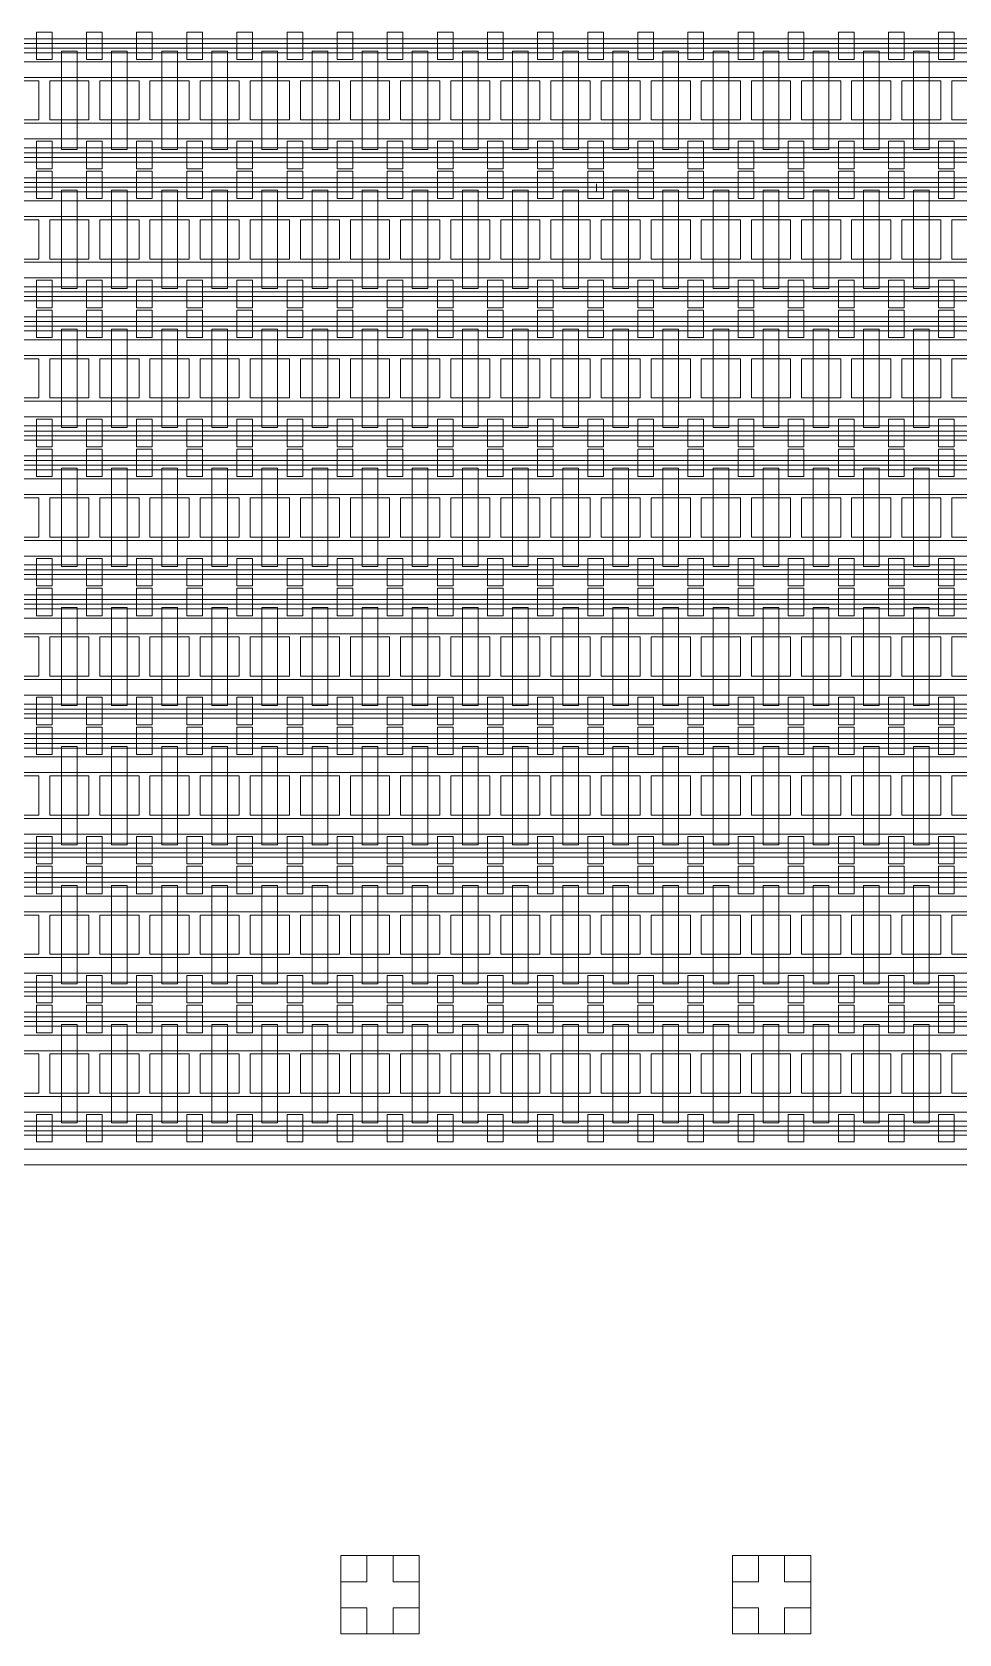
# Model space of a CAD drawing. Header units: millimetres. Extents: x 162451 to 197951, y 56048 to 71985.
# Drawn here: x 180479 to 186397, y 56053 to 66279 of the extents above; entities that cross this region are included whole.
import ezdxf

# ---------------------------------------------------------------- set-up
doc = ezdxf.new("R2010")
doc.units = ezdxf.units.MM
doc.layers.add('CONTROL', color=5, linetype='Continuous', lineweight=5)
doc.layers.add('FLOW', color=6, linetype='Continuous', lineweight=5)

msp = doc.modelspace()

# ---------------------------------------------------------------- linework, layer by layer
at = {"layer": 'CONTROL', "linetype": 'Continuous'}
for points in [[(180507, 66279), (180607, 66279), (180607, 66103), (180507, 66103), (180507, 66279)], [(180827, 66279), (180927, 66279), (180927, 66103), (180827, 66103), (180827, 66279)], [(181147, 66279), (181247, 66279), (181247, 66103), (181147, 66103), (181147, 66279)], [(181467, 66279), (181567, 66279), (181567, 66103), (181467, 66103), (181467, 66279)], [(181787, 66279), (181887, 66279), (181887, 66103), (181787, 66103), (181787, 66279)], [(182107, 66279), (182207, 66279), (182207, 66103), (182107, 66103), (182107, 66279)], [(182427, 66279), (182527, 66279), (182527, 66103), (182427, 66103), (182427, 66279)], [(182747, 66279), (182847, 66279), (182847, 66103), (182747, 66103), (182747, 66279)], [(183067, 66279), (183167, 66279), (183167, 66103), (183067, 66103), (183067, 66279)], [(183387, 66279), (183487, 66279), (183487, 66103), (183387, 66103), (183387, 66279)], [(183707, 66279), (183807, 66279), (183807, 66103), (183707, 66103), (183707, 66279)], [(184027, 66279), (184127, 66279), (184127, 66103), (184027, 66103), (184027, 66279)], [(184347, 66279), (184447, 66279), (184447, 66103), (184347, 66103), (184347, 66279)], [(184667, 66279), (184767, 66279), (184767, 66103), (184667, 66103), (184667, 66279)], [(184987, 66279), (185087, 66279), (185087, 66103), (184987, 66103), (184987, 66279)], [(185307, 66279), (185407, 66279), (185407, 66103), (185307, 66103), (185307, 66279)], [(185627, 66279), (185727, 66279), (185727, 66103), (185627, 66103), (185627, 66279)], [(185947, 66279), (186047, 66279), (186047, 66103), (185947, 66103), (185947, 66279)], [(186267, 66279), (186367, 66279), (186367, 66103), (186267, 66103), (186267, 66279)], [(176284, 66206), (191807, 66206), (191807, 66176), (176284, 66176), (176284, 66206)], [(191870, 65989), (176447, 65989), (176447, 66089), (191870, 66089), (191870, 65989)], [(191870, 65597), (176447, 65597), (176447, 65697), (191870, 65697), (191870, 65597)], [(180507, 65582), (180607, 65582), (180607, 65406), (180507, 65406), (180507, 65582)], [(180827, 65582), (180927, 65582), (180927, 65406), (180827, 65406), (180827, 65582)], [(181147, 65582), (181247, 65582), (181247, 65406), (181147, 65406), (181147, 65582)], [(181467, 65582), (181567, 65582), (181567, 65406), (181467, 65406), (181467, 65582)], [(181787, 65582), (181887, 65582), (181887, 65406), (181787, 65406), (181787, 65582)], [(182107, 65582), (182207, 65582), (182207, 65406), (182107, 65406), (182107, 65582)], [(182427, 65582), (182527, 65582), (182527, 65406), (182427, 65406), (182427, 65582)], [(182747, 65582), (182847, 65582), (182847, 65406), (182747, 65406), (182747, 65582)], [(182747, 65582), (182847, 65582), (182847, 65406), (182747, 65406), (182747, 65582)], [(183067, 65582), (183167, 65582), (183167, 65406), (183067, 65406), (183067, 65582)], [(183387, 65582), (183487, 65582), (183487, 65406), (183387, 65406), (183387, 65582)], [(183707, 65582), (183807, 65582), (183807, 65406), (183707, 65406), (183707, 65582)], [(184027, 65582), (184127, 65582), (184127, 65406), (184027, 65406), (184027, 65582)], [(184347, 65582), (184447, 65582), (184447, 65406), (184347, 65406), (184347, 65582)], [(184667, 65582), (184767, 65582), (184767, 65406), (184667, 65406), (184667, 65582)], [(184987, 65582), (185087, 65582), (185087, 65406), (184987, 65406), (184987, 65582)], [(185307, 65582), (185407, 65582), (185407, 65406), (185307, 65406), (185307, 65582)], [(185627, 65582), (185727, 65582), (185727, 65406), (185627, 65406), (185627, 65582)], [(185947, 65582), (186047, 65582), (186047, 65406), (185947, 65406), (185947, 65582)], [(186267, 65582), (186367, 65582), (186367, 65406), (186267, 65406), (186267, 65582)], [(176284, 65508), (191807, 65508), (191807, 65478), (176284, 65478), (176284, 65508)], [(180507, 65391), (180607, 65391), (180607, 65216), (180507, 65216), (180507, 65391)], [(180827, 65391), (180927, 65391), (180927, 65216), (180827, 65216), (180827, 65391)], [(181147, 65391), (181247, 65391), (181247, 65216), (181147, 65216), (181147, 65391)], [(181467, 65391), (181567, 65391), (181567, 65216), (181467, 65216), (181467, 65391)], [(181787, 65391), (181887, 65391), (181887, 65216), (181787, 65216), (181787, 65391)], [(182107, 65391), (182207, 65391), (182207, 65216), (182107, 65216), (182107, 65391)], [(182427, 65391), (182527, 65391), (182527, 65216), (182427, 65216), (182427, 65391)], [(182747, 65391), (182847, 65391), (182847, 65216), (182747, 65216), (182747, 65391)], [(183067, 65391), (183167, 65391), (183167, 65216), (183067, 65216), (183067, 65391)], [(183387, 65391), (183487, 65391), (183487, 65216), (183387, 65216), (183387, 65391)], [(183707, 65391), (183807, 65391), (183807, 65216), (183707, 65216), (183707, 65391)], [(184027, 65391), (184127, 65391), (184127, 65216), (184027, 65216), (184027, 65391)], [(184347, 65391), (184447, 65391), (184447, 65216), (184347, 65216), (184347, 65391)], [(184667, 65391), (184767, 65391), (184767, 65216), (184667, 65216), (184667, 65391)], [(184987, 65391), (185087, 65391), (185087, 65216), (184987, 65216), (184987, 65391)], [(185307, 65391), (185407, 65391), (185407, 65216), (185307, 65216), (185307, 65391)], [(185627, 65391), (185727, 65391), (185727, 65216), (185627, 65216), (185627, 65391)], [(185947, 65391), (186047, 65391), (186047, 65216), (185947, 65216), (185947, 65391)], [(186267, 65391), (186367, 65391), (186367, 65216), (186267, 65216), (186267, 65391)], [(176284, 65319), (191807, 65319), (191807, 65289), (176284, 65289), (176284, 65319)], [(191870, 65101), (176447, 65101), (176447, 65201), (191870, 65201), (191870, 65101)], [(191870, 64709), (176447, 64709), (176447, 64809), (191870, 64809), (191870, 64709)], [(180507, 64694), (180607, 64694), (180607, 64519), (180507, 64519), (180507, 64694)], [(180827, 64694), (180927, 64694), (180927, 64519), (180827, 64519), (180827, 64694)], [(181147, 64694), (181247, 64694), (181247, 64519), (181147, 64519), (181147, 64694)], [(181467, 64694), (181567, 64694), (181567, 64519), (181467, 64519), (181467, 64694)], [(181787, 64694), (181887, 64694), (181887, 64519), (181787, 64519), (181787, 64694)], [(182107, 64694), (182207, 64694), (182207, 64519), (182107, 64519), (182107, 64694)], [(182427, 64694), (182527, 64694), (182527, 64519), (182427, 64519), (182427, 64694)], [(182747, 64694), (182847, 64694), (182847, 64519), (182747, 64519), (182747, 64694)], [(182747, 64694), (182847, 64694), (182847, 64519), (182747, 64519), (182747, 64694)], [(183067, 64694), (183167, 64694), (183167, 64519), (183067, 64519), (183067, 64694)], [(183387, 64694), (183487, 64694), (183487, 64519), (183387, 64519), (183387, 64694)], [(183707, 64694), (183807, 64694), (183807, 64519), (183707, 64519), (183707, 64694)], [(184027, 64694), (184127, 64694), (184127, 64519), (184027, 64519), (184027, 64694)], [(184347, 64694), (184447, 64694), (184447, 64519), (184347, 64519), (184347, 64694)], [(184667, 64694), (184767, 64694), (184767, 64519), (184667, 64519), (184667, 64694)], [(184987, 64694), (185087, 64694), (185087, 64519), (184987, 64519), (184987, 64694)], [(185307, 64694), (185407, 64694), (185407, 64519), (185307, 64519), (185307, 64694)], [(185627, 64694), (185727, 64694), (185727, 64519), (185627, 64519), (185627, 64694)], [(185947, 64694), (186047, 64694), (186047, 64519), (185947, 64519), (185947, 64694)], [(186267, 64694), (186367, 64694), (186367, 64519), (186267, 64519), (186267, 64694)], [(176284, 64620), (191807, 64620), (191807, 64590), (176284, 64590), (176284, 64620)], [(176284, 64431), (191807, 64431), (191807, 64401), (176284, 64401), (176284, 64431)], [(180507, 64504), (180607, 64504), (180607, 64328), (180507, 64328), (180507, 64504)], [(180827, 64504), (180927, 64504), (180927, 64328), (180827, 64328), (180827, 64504)], [(181147, 64504), (181247, 64504), (181247, 64328), (181147, 64328), (181147, 64504)], [(181467, 64504), (181567, 64504), (181567, 64328), (181467, 64328), (181467, 64504)], [(181787, 64504), (181887, 64504), (181887, 64328), (181787, 64328), (181787, 64504)], [(182107, 64504), (182207, 64504), (182207, 64328), (182107, 64328), (182107, 64504)], [(182427, 64504), (182527, 64504), (182527, 64328), (182427, 64328), (182427, 64504)], [(182747, 64504), (182847, 64504), (182847, 64328), (182747, 64328), (182747, 64504)], [(183067, 64504), (183167, 64504), (183167, 64328), (183067, 64328), (183067, 64504)], [(183387, 64504), (183487, 64504), (183487, 64328), (183387, 64328), (183387, 64504)], [(183707, 64504), (183807, 64504), (183807, 64328), (183707, 64328), (183707, 64504)], [(184027, 64504), (184127, 64504), (184127, 64328), (184027, 64328), (184027, 64504)], [(184347, 64504), (184447, 64504), (184447, 64328), (184347, 64328), (184347, 64504)], [(184667, 64504), (184767, 64504), (184767, 64328), (184667, 64328), (184667, 64504)], [(184987, 64504), (185087, 64504), (185087, 64328), (184987, 64328), (184987, 64504)], [(185307, 64504), (185407, 64504), (185407, 64328), (185307, 64328), (185307, 64504)], [(185627, 64504), (185727, 64504), (185727, 64328), (185627, 64328), (185627, 64504)], [(185947, 64504), (186047, 64504), (186047, 64328), (185947, 64328), (185947, 64504)], [(186267, 64504), (186367, 64504), (186367, 64328), (186267, 64328), (186267, 64504)], [(191870, 64214), (176447, 64214), (176447, 64314), (191870, 64314), (191870, 64214)], [(191870, 63822), (176447, 63822), (176447, 63922), (191870, 63922), (191870, 63822)], [(176284, 63732), (191807, 63732), (191807, 63702), (176284, 63702), (176284, 63732)], [(180507, 63807), (180607, 63807), (180607, 63631), (180507, 63631), (180507, 63807)], [(180827, 63807), (180927, 63807), (180927, 63631), (180827, 63631), (180827, 63807)], [(181147, 63807), (181247, 63807), (181247, 63631), (181147, 63631), (181147, 63807)], [(181467, 63807), (181567, 63807), (181567, 63631), (181467, 63631), (181467, 63807)], [(181787, 63807), (181887, 63807), (181887, 63631), (181787, 63631), (181787, 63807)], [(182107, 63807), (182207, 63807), (182207, 63631), (182107, 63631), (182107, 63807)], [(182427, 63807), (182527, 63807), (182527, 63631), (182427, 63631), (182427, 63807)], [(182747, 63807), (182847, 63807), (182847, 63631), (182747, 63631), (182747, 63807)], [(182747, 63807), (182847, 63807), (182847, 63631), (182747, 63631), (182747, 63807)], [(183067, 63807), (183167, 63807), (183167, 63631), (183067, 63631), (183067, 63807)], [(183387, 63807), (183487, 63807), (183487, 63631), (183387, 63631), (183387, 63807)], [(183707, 63807), (183807, 63807), (183807, 63631), (183707, 63631), (183707, 63807)], [(184027, 63807), (184127, 63807), (184127, 63631), (184027, 63631), (184027, 63807)], [(184347, 63807), (184447, 63807), (184447, 63631), (184347, 63631), (184347, 63807)], [(184667, 63807), (184767, 63807), (184767, 63631), (184667, 63631), (184667, 63807)], [(184987, 63807), (185087, 63807), (185087, 63631), (184987, 63631), (184987, 63807)], [(185307, 63807), (185407, 63807), (185407, 63631), (185307, 63631), (185307, 63807)], [(185627, 63807), (185727, 63807), (185727, 63631), (185627, 63631), (185627, 63807)], [(185947, 63807), (186047, 63807), (186047, 63631), (185947, 63631), (185947, 63807)], [(186267, 63807), (186367, 63807), (186367, 63631), (186267, 63631), (186267, 63807)], [(180507, 63616), (180607, 63616), (180607, 63441), (180507, 63441), (180507, 63616)], [(180827, 63616), (180927, 63616), (180927, 63441), (180827, 63441), (180827, 63616)], [(181147, 63616), (181247, 63616), (181247, 63441), (181147, 63441), (181147, 63616)], [(181467, 63616), (181567, 63616), (181567, 63441), (181467, 63441), (181467, 63616)], [(181787, 63616), (181887, 63616), (181887, 63441), (181787, 63441), (181787, 63616)], [(182107, 63616), (182207, 63616), (182207, 63441), (182107, 63441), (182107, 63616)], [(182427, 63616), (182527, 63616), (182527, 63441), (182427, 63441), (182427, 63616)], [(182747, 63616), (182847, 63616), (182847, 63441), (182747, 63441), (182747, 63616)], [(183067, 63616), (183167, 63616), (183167, 63441), (183067, 63441), (183067, 63616)], [(183387, 63616), (183487, 63616), (183487, 63441), (183387, 63441), (183387, 63616)], [(183707, 63616), (183807, 63616), (183807, 63441), (183707, 63441), (183707, 63616)], [(184027, 63616), (184127, 63616), (184127, 63441), (184027, 63441), (184027, 63616)], [(184347, 63616), (184447, 63616), (184447, 63441), (184347, 63441), (184347, 63616)], [(184667, 63616), (184767, 63616), (184767, 63441), (184667, 63441), (184667, 63616)], [(184987, 63616), (185087, 63616), (185087, 63441), (184987, 63441), (184987, 63616)], [(185307, 63616), (185407, 63616), (185407, 63441), (185307, 63441), (185307, 63616)], [(185627, 63616), (185727, 63616), (185727, 63441), (185627, 63441), (185627, 63616)], [(185947, 63616), (186047, 63616), (186047, 63441), (185947, 63441), (185947, 63616)], [(186267, 63616), (186367, 63616), (186367, 63441), (186267, 63441), (186267, 63616)], [(176284, 63544), (191807, 63544), (191807, 63514), (176284, 63514), (176284, 63544)], [(191870, 63326), (176447, 63326), (176447, 63426), (191870, 63426), (191870, 63326)], [(191870, 62934), (176447, 62934), (176447, 63034), (191870, 63034), (191870, 62934)], [(180507, 62919), (180607, 62919), (180607, 62744), (180507, 62744), (180507, 62919)], [(180827, 62919), (180927, 62919), (180927, 62744), (180827, 62744), (180827, 62919)], [(181147, 62919), (181247, 62919), (181247, 62744), (181147, 62744), (181147, 62919)], [(181467, 62919), (181567, 62919), (181567, 62744), (181467, 62744), (181467, 62919)], [(181787, 62919), (181887, 62919), (181887, 62744), (181787, 62744), (181787, 62919)], [(182107, 62919), (182207, 62919), (182207, 62744), (182107, 62744), (182107, 62919)], [(182427, 62919), (182527, 62919), (182527, 62744), (182427, 62744), (182427, 62919)], [(182747, 62919), (182847, 62919), (182847, 62744), (182747, 62744), (182747, 62919)], [(182747, 62919), (182847, 62919), (182847, 62744), (182747, 62744), (182747, 62919)], [(183067, 62919), (183167, 62919), (183167, 62744), (183067, 62744), (183067, 62919)], [(183387, 62919), (183487, 62919), (183487, 62744), (183387, 62744), (183387, 62919)], [(183707, 62919), (183807, 62919), (183807, 62744), (183707, 62744), (183707, 62919)], [(184027, 62919), (184127, 62919), (184127, 62744), (184027, 62744), (184027, 62919)], [(184347, 62919), (184447, 62919), (184447, 62744), (184347, 62744), (184347, 62919)], [(184667, 62919), (184767, 62919), (184767, 62744), (184667, 62744), (184667, 62919)], [(184987, 62919), (185087, 62919), (185087, 62744), (184987, 62744), (184987, 62919)], [(185307, 62919), (185407, 62919), (185407, 62744), (185307, 62744), (185307, 62919)], [(185627, 62919), (185727, 62919), (185727, 62744), (185627, 62744), (185627, 62919)], [(185947, 62919), (186047, 62919), (186047, 62744), (185947, 62744), (185947, 62919)], [(186267, 62919), (186367, 62919), (186367, 62744), (186267, 62744), (186267, 62919)], [(176284, 62845), (191807, 62845), (191807, 62815), (176284, 62815), (176284, 62845)], [(180507, 62729), (180607, 62729), (180607, 62553), (180507, 62553), (180507, 62729)], [(180827, 62729), (180927, 62729), (180927, 62553), (180827, 62553), (180827, 62729)], [(181147, 62729), (181247, 62729), (181247, 62553), (181147, 62553), (181147, 62729)], [(181467, 62729), (181567, 62729), (181567, 62553), (181467, 62553), (181467, 62729)], [(181787, 62729), (181887, 62729), (181887, 62553), (181787, 62553), (181787, 62729)], [(182107, 62729), (182207, 62729), (182207, 62553), (182107, 62553), (182107, 62729)], [(182427, 62729), (182527, 62729), (182527, 62553), (182427, 62553), (182427, 62729)], [(182747, 62729), (182847, 62729), (182847, 62553), (182747, 62553), (182747, 62729)], [(183067, 62729), (183167, 62729), (183167, 62553), (183067, 62553), (183067, 62729)], [(183387, 62729), (183487, 62729), (183487, 62553), (183387, 62553), (183387, 62729)], [(183707, 62729), (183807, 62729), (183807, 62553), (183707, 62553), (183707, 62729)], [(184027, 62729), (184127, 62729), (184127, 62553), (184027, 62553), (184027, 62729)], [(184347, 62729), (184447, 62729), (184447, 62553), (184347, 62553), (184347, 62729)], [(184667, 62729), (184767, 62729), (184767, 62553), (184667, 62553), (184667, 62729)], [(184987, 62729), (185087, 62729), (185087, 62553), (184987, 62553), (184987, 62729)], [(185307, 62729), (185407, 62729), (185407, 62553), (185307, 62553), (185307, 62729)], [(185627, 62729), (185727, 62729), (185727, 62553), (185627, 62553), (185627, 62729)], [(185947, 62729), (186047, 62729), (186047, 62553), (185947, 62553), (185947, 62729)], [(186267, 62729), (186367, 62729), (186367, 62553), (186267, 62553), (186267, 62729)], [(176284, 62656), (191807, 62656), (191807, 62626), (176284, 62626), (176284, 62656)], [(191870, 62438), (176447, 62438), (176447, 62538), (191870, 62538), (191870, 62438)], [(191870, 62046), (176447, 62046), (176447, 62146), (191870, 62146), (191870, 62046)], [(180507, 62032), (180607, 62032), (180607, 61856), (180507, 61856), (180507, 62032)], [(180827, 62032), (180927, 62032), (180927, 61856), (180827, 61856), (180827, 62032)], [(181147, 62032), (181247, 62032), (181247, 61856), (181147, 61856), (181147, 62032)], [(181467, 62032), (181567, 62032), (181567, 61856), (181467, 61856), (181467, 62032)], [(181787, 62032), (181887, 62032), (181887, 61856), (181787, 61856), (181787, 62032)], [(182107, 62032), (182207, 62032), (182207, 61856), (182107, 61856), (182107, 62032)], [(182427, 62032), (182527, 62032), (182527, 61856), (182427, 61856), (182427, 62032)], [(182747, 62032), (182847, 62032), (182847, 61856), (182747, 61856), (182747, 62032)], [(182747, 62032), (182847, 62032), (182847, 61856), (182747, 61856), (182747, 62032)], [(183067, 62032), (183167, 62032), (183167, 61856), (183067, 61856), (183067, 62032)], [(183387, 62032), (183487, 62032), (183487, 61856), (183387, 61856), (183387, 62032)], [(183707, 62032), (183807, 62032), (183807, 61856), (183707, 61856), (183707, 62032)], [(184027, 62032), (184127, 62032), (184127, 61856), (184027, 61856), (184027, 62032)], [(184347, 62032), (184447, 62032), (184447, 61856), (184347, 61856), (184347, 62032)], [(184667, 62032), (184767, 62032), (184767, 61856), (184667, 61856), (184667, 62032)], [(184987, 62032), (185087, 62032), (185087, 61856), (184987, 61856), (184987, 62032)], [(185307, 62032), (185407, 62032), (185407, 61856), (185307, 61856), (185307, 62032)], [(185627, 62032), (185727, 62032), (185727, 61856), (185627, 61856), (185627, 62032)], [(185947, 62032), (186047, 62032), (186047, 61856), (185947, 61856), (185947, 62032)], [(186267, 62032), (186367, 62032), (186367, 61856), (186267, 61856), (186267, 62032)], [(176284, 61957), (191807, 61957), (191807, 61927), (176284, 61927), (176284, 61957)], [(176284, 61768), (191807, 61768), (191807, 61738), (176284, 61738), (176284, 61768)], [(180507, 61841), (180607, 61841), (180607, 61666), (180507, 61666), (180507, 61841)], [(180827, 61841), (180927, 61841), (180927, 61666), (180827, 61666), (180827, 61841)], [(181147, 61841), (181247, 61841), (181247, 61666), (181147, 61666), (181147, 61841)], [(181467, 61841), (181567, 61841), (181567, 61666), (181467, 61666), (181467, 61841)], [(181787, 61841), (181887, 61841), (181887, 61666), (181787, 61666), (181787, 61841)], [(182107, 61841), (182207, 61841), (182207, 61666), (182107, 61666), (182107, 61841)], [(182427, 61841), (182527, 61841), (182527, 61666), (182427, 61666), (182427, 61841)], [(182747, 61841), (182847, 61841), (182847, 61666), (182747, 61666), (182747, 61841)], [(183067, 61841), (183167, 61841), (183167, 61666), (183067, 61666), (183067, 61841)], [(183387, 61841), (183487, 61841), (183487, 61666), (183387, 61666), (183387, 61841)], [(183707, 61841), (183807, 61841), (183807, 61666), (183707, 61666), (183707, 61841)], [(184027, 61841), (184127, 61841), (184127, 61666), (184027, 61666), (184027, 61841)], [(184347, 61841), (184447, 61841), (184447, 61666), (184347, 61666), (184347, 61841)], [(184667, 61841), (184767, 61841), (184767, 61666), (184667, 61666), (184667, 61841)], [(184987, 61841), (185087, 61841), (185087, 61666), (184987, 61666), (184987, 61841)], [(185307, 61841), (185407, 61841), (185407, 61666), (185307, 61666), (185307, 61841)], [(185627, 61841), (185727, 61841), (185727, 61666), (185627, 61666), (185627, 61841)], [(185947, 61841), (186047, 61841), (186047, 61666), (185947, 61666), (185947, 61841)], [(186267, 61841), (186367, 61841), (186367, 61666), (186267, 61666), (186267, 61841)], [(191870, 61551), (176447, 61551), (176447, 61651), (191870, 61651), (191870, 61551)], [(191870, 61159), (176447, 61159), (176447, 61259), (191870, 61259), (191870, 61159)], [(176284, 61070), (191807, 61070), (191807, 61040), (176284, 61040), (176284, 61070)], [(180507, 61144), (180607, 61144), (180607, 60969), (180507, 60969), (180507, 61144)], [(180827, 61144), (180927, 61144), (180927, 60969), (180827, 60969), (180827, 61144)], [(181147, 61144), (181247, 61144), (181247, 60969), (181147, 60969), (181147, 61144)], [(181467, 61144), (181567, 61144), (181567, 60969), (181467, 60969), (181467, 61144)], [(181787, 61144), (181887, 61144), (181887, 60969), (181787, 60969), (181787, 61144)], [(182107, 61144), (182207, 61144), (182207, 60969), (182107, 60969), (182107, 61144)], [(182427, 61144), (182527, 61144), (182527, 60969), (182427, 60969), (182427, 61144)], [(182747, 61144), (182847, 61144), (182847, 60969), (182747, 60969), (182747, 61144)], [(182747, 61144), (182847, 61144), (182847, 60969), (182747, 60969), (182747, 61144)], [(183067, 61144), (183167, 61144), (183167, 60969), (183067, 60969), (183067, 61144)], [(183387, 61144), (183487, 61144), (183487, 60969), (183387, 60969), (183387, 61144)], [(183707, 61144), (183807, 61144), (183807, 60969), (183707, 60969), (183707, 61144)], [(184027, 61144), (184127, 61144), (184127, 60969), (184027, 60969), (184027, 61144)], [(184347, 61144), (184447, 61144), (184447, 60969), (184347, 60969), (184347, 61144)], [(184667, 61144), (184767, 61144), (184767, 60969), (184667, 60969), (184667, 61144)], [(184987, 61144), (185087, 61144), (185087, 60969), (184987, 60969), (184987, 61144)], [(185307, 61144), (185407, 61144), (185407, 60969), (185307, 60969), (185307, 61144)], [(185627, 61144), (185727, 61144), (185727, 60969), (185627, 60969), (185627, 61144)], [(185947, 61144), (186047, 61144), (186047, 60969), (185947, 60969), (185947, 61144)], [(186267, 61144), (186367, 61144), (186367, 60969), (186267, 60969), (186267, 61144)], [(180507, 60954), (180607, 60954), (180607, 60778), (180507, 60778), (180507, 60954)], [(180827, 60954), (180927, 60954), (180927, 60778), (180827, 60778), (180827, 60954)], [(181147, 60954), (181247, 60954), (181247, 60778), (181147, 60778), (181147, 60954)], [(181467, 60954), (181567, 60954), (181567, 60778), (181467, 60778), (181467, 60954)], [(181787, 60954), (181887, 60954), (181887, 60778), (181787, 60778), (181787, 60954)], [(182107, 60954), (182207, 60954), (182207, 60778), (182107, 60778), (182107, 60954)], [(182427, 60954), (182527, 60954), (182527, 60778), (182427, 60778), (182427, 60954)], [(182747, 60954), (182847, 60954), (182847, 60778), (182747, 60778), (182747, 60954)], [(183067, 60954), (183167, 60954), (183167, 60778), (183067, 60778), (183067, 60954)], [(183387, 60954), (183487, 60954), (183487, 60778), (183387, 60778), (183387, 60954)], [(183707, 60954), (183807, 60954), (183807, 60778), (183707, 60778), (183707, 60954)], [(184027, 60954), (184127, 60954), (184127, 60778), (184027, 60778), (184027, 60954)], [(184347, 60954), (184447, 60954), (184447, 60778), (184347, 60778), (184347, 60954)], [(184667, 60954), (184767, 60954), (184767, 60778), (184667, 60778), (184667, 60954)], [(184987, 60954), (185087, 60954), (185087, 60778), (184987, 60778), (184987, 60954)], [(185307, 60954), (185407, 60954), (185407, 60778), (185307, 60778), (185307, 60954)], [(185627, 60954), (185727, 60954), (185727, 60778), (185627, 60778), (185627, 60954)], [(185947, 60954), (186047, 60954), (186047, 60778), (185947, 60778), (185947, 60954)], [(186267, 60954), (186367, 60954), (186367, 60778), (186267, 60778), (186267, 60954)], [(176284, 60881), (191807, 60881), (191807, 60851), (176284, 60851), (176284, 60881)], [(191870, 60663), (176447, 60663), (176447, 60763), (191870, 60763), (191870, 60663)], [(191870, 60271), (176447, 60271), (176447, 60371), (191870, 60371), (191870, 60271)], [(180507, 60257), (180607, 60257), (180607, 60081), (180507, 60081), (180507, 60257)], [(180827, 60257), (180927, 60257), (180927, 60081), (180827, 60081), (180827, 60257)], [(181147, 60257), (181247, 60257), (181247, 60081), (181147, 60081), (181147, 60257)], [(181467, 60257), (181567, 60257), (181567, 60081), (181467, 60081), (181467, 60257)], [(181787, 60257), (181887, 60257), (181887, 60081), (181787, 60081), (181787, 60257)], [(182107, 60257), (182207, 60257), (182207, 60081), (182107, 60081), (182107, 60257)], [(182427, 60257), (182527, 60257), (182527, 60081), (182427, 60081), (182427, 60257)], [(182747, 60257), (182847, 60257), (182847, 60081), (182747, 60081), (182747, 60257)], [(182747, 60257), (182847, 60257), (182847, 60081), (182747, 60081), (182747, 60257)], [(183067, 60257), (183167, 60257), (183167, 60081), (183067, 60081), (183067, 60257)], [(183387, 60257), (183487, 60257), (183487, 60081), (183387, 60081), (183387, 60257)], [(183707, 60257), (183807, 60257), (183807, 60081), (183707, 60081), (183707, 60257)], [(184027, 60257), (184127, 60257), (184127, 60081), (184027, 60081), (184027, 60257)], [(184347, 60257), (184447, 60257), (184447, 60081), (184347, 60081), (184347, 60257)], [(184667, 60257), (184767, 60257), (184767, 60081), (184667, 60081), (184667, 60257)], [(184987, 60257), (185087, 60257), (185087, 60081), (184987, 60081), (184987, 60257)], [(185307, 60257), (185407, 60257), (185407, 60081), (185307, 60081), (185307, 60257)], [(185627, 60257), (185727, 60257), (185727, 60081), (185627, 60081), (185627, 60257)], [(185947, 60257), (186047, 60257), (186047, 60081), (185947, 60081), (185947, 60257)], [(186267, 60257), (186367, 60257), (186367, 60081), (186267, 60081), (186267, 60257)], [(176284, 60182), (191807, 60182), (191807, 60152), (176284, 60152), (176284, 60182)], [(180507, 60066), (180607, 60066), (180607, 59891), (180507, 59891), (180507, 60066)], [(180827, 60066), (180927, 60066), (180927, 59891), (180827, 59891), (180827, 60066)], [(181147, 60066), (181247, 60066), (181247, 59891), (181147, 59891), (181147, 60066)], [(181467, 60066), (181567, 60066), (181567, 59891), (181467, 59891), (181467, 60066)], [(181787, 60066), (181887, 60066), (181887, 59891), (181787, 59891), (181787, 60066)], [(182107, 60066), (182207, 60066), (182207, 59891), (182107, 59891), (182107, 60066)], [(182427, 60066), (182527, 60066), (182527, 59891), (182427, 59891), (182427, 60066)], [(182747, 60066), (182847, 60066), (182847, 59891), (182747, 59891), (182747, 60066)], [(183067, 60066), (183167, 60066), (183167, 59891), (183067, 59891), (183067, 60066)], [(183387, 60066), (183487, 60066), (183487, 59891), (183387, 59891), (183387, 60066)], [(183707, 60066), (183807, 60066), (183807, 59891), (183707, 59891), (183707, 60066)], [(184027, 60066), (184127, 60066), (184127, 59891), (184027, 59891), (184027, 60066)], [(184347, 60066), (184447, 60066), (184447, 59891), (184347, 59891), (184347, 60066)], [(184667, 60066), (184767, 60066), (184767, 59891), (184667, 59891), (184667, 60066)], [(184987, 60066), (185087, 60066), (185087, 59891), (184987, 59891), (184987, 60066)], [(185307, 60066), (185407, 60066), (185407, 59891), (185307, 59891), (185307, 60066)], [(185627, 60066), (185727, 60066), (185727, 59891), (185627, 59891), (185627, 60066)], [(185947, 60066), (186047, 60066), (186047, 59891), (185947, 59891), (185947, 60066)], [(186267, 60066), (186367, 60066), (186367, 59891), (186267, 59891), (186267, 60066)], [(176284, 59993), (191807, 59993), (191807, 59963), (176284, 59963), (176284, 59993)], [(191870, 59776), (176447, 59776), (176447, 59876), (191870, 59876), (191870, 59776)], [(191870, 59384), (176447, 59384), (176447, 59484), (191870, 59484), (191870, 59384)], [(180507, 59369), (180607, 59369), (180607, 59194), (180507, 59194), (180507, 59369)], [(180827, 59369), (180927, 59369), (180927, 59194), (180827, 59194), (180827, 59369)], [(181147, 59369), (181247, 59369), (181247, 59194), (181147, 59194), (181147, 59369)], [(181467, 59369), (181567, 59369), (181567, 59194), (181467, 59194), (181467, 59369)], [(181787, 59369), (181887, 59369), (181887, 59194), (181787, 59194), (181787, 59369)], [(182107, 59369), (182207, 59369), (182207, 59194), (182107, 59194), (182107, 59369)], [(182427, 59369), (182527, 59369), (182527, 59194), (182427, 59194), (182427, 59369)], [(182747, 59369), (182847, 59369), (182847, 59194), (182747, 59194), (182747, 59369)], [(182747, 59369), (182847, 59369), (182847, 59194), (182747, 59194), (182747, 59369)], [(183067, 59369), (183167, 59369), (183167, 59194), (183067, 59194), (183067, 59369)], [(183387, 59369), (183487, 59369), (183487, 59194), (183387, 59194), (183387, 59369)], [(183707, 59369), (183807, 59369), (183807, 59194), (183707, 59194), (183707, 59369)], [(184027, 59369), (184127, 59369), (184127, 59194), (184027, 59194), (184027, 59369)], [(184347, 59369), (184447, 59369), (184447, 59194), (184347, 59194), (184347, 59369)], [(184667, 59369), (184767, 59369), (184767, 59194), (184667, 59194), (184667, 59369)], [(184987, 59369), (185087, 59369), (185087, 59194), (184987, 59194), (184987, 59369)], [(185307, 59369), (185407, 59369), (185407, 59194), (185307, 59194), (185307, 59369)], [(185627, 59369), (185727, 59369), (185727, 59194), (185627, 59194), (185627, 59369)], [(185947, 59369), (186047, 59369), (186047, 59194), (185947, 59194), (185947, 59369)], [(186267, 59369), (186367, 59369), (186367, 59194), (186267, 59194), (186267, 59369)], [(169672, 59295), (191807, 59295), (191807, 59265), (169672, 59265), (169672, 59295)], [(165483, 59147), (191870, 59147), (191870, 59047), (165483, 59047)], [(182617, 56553), (182617, 56386), (182451, 56386), (182451, 56553), (182617, 56553)], [(182951, 56553), (182951, 56386), (182784, 56386), (182784, 56553), (182951, 56553)], [(185117, 56553), (185117, 56386), (184951, 56386), (184951, 56553), (185117, 56553)], [(185451, 56553), (185451, 56386), (185284, 56386), (185284, 56553), (185451, 56553)], [(182617, 56219), (182617, 56053), (182451, 56053), (182451, 56219), (182617, 56219)], [(182951, 56219), (182951, 56053), (182784, 56053), (182784, 56219), (182951, 56219)], [(185117, 56219), (185117, 56053), (184951, 56053), (184951, 56219), (185117, 56219)], [(185451, 56219), (185451, 56053), (185284, 56053), (185284, 56219), (185451, 56219)]]:
    msp.add_lwpolyline(points, close=True, dxfattribs=at)
at = {"layer": 'FLOW'}
msp.add_line((184082, 65256), (184082, 65309), dxfattribs=at)
at = {"layer": 'FLOW', "linetype": 'Continuous'}
for points in [[(175996, 66236), (192168, 66236), (192168, 66146), (175996, 66146), (175996, 66236)], [(180667, 66157), (180767, 66157), (180767, 65529), (180667, 65529), (180667, 66157)], [(180987, 66157), (181087, 66157), (181087, 65529), (180987, 65529), (180987, 66157)], [(181307, 66157), (181407, 66157), (181407, 65529), (181307, 65529), (181307, 66157)], [(181627, 66157), (181727, 66157), (181727, 65529), (181627, 65529), (181627, 66157)], [(181947, 66157), (182047, 66157), (182047, 65529), (181947, 65529), (181947, 66157)], [(182267, 66157), (182367, 66157), (182367, 65529), (182267, 65529), (182267, 66157)], [(182587, 66157), (182687, 66157), (182687, 65529), (182587, 65529), (182587, 66157)], [(182907, 66157), (183007, 66157), (183007, 65529), (182907, 65529), (182907, 66157)], [(183227, 66157), (183327, 66157), (183327, 65529), (183227, 65529), (183227, 66157)], [(183547, 66157), (183647, 66157), (183647, 65529), (183547, 65529), (183547, 66157)], [(183867, 66157), (183967, 66157), (183967, 65529), (183867, 65529), (183867, 66157)], [(184187, 66157), (184287, 66157), (184287, 65529), (184187, 65529), (184187, 66157)], [(184507, 66157), (184607, 66157), (184607, 65529), (184507, 65529), (184507, 66157)], [(184827, 66157), (184927, 66157), (184927, 65529), (184827, 65529), (184827, 66157)], [(185147, 66157), (185247, 66157), (185247, 65529), (185147, 65529), (185147, 66157)], [(185467, 66157), (185567, 66157), (185567, 65529), (185467, 65529), (185467, 66157)], [(185787, 66157), (185887, 66157), (185887, 65529), (185787, 65529), (185787, 66157)], [(186107, 66157), (186207, 66157), (186207, 65529), (186107, 65529), (186107, 66157)], [(180272, 65968), (180522, 65968), (180522, 65718), (180272, 65718), (180272, 65968)], [(180592, 65968), (180842, 65968), (180842, 65718), (180592, 65718), (180592, 65968)], [(180912, 65968), (181162, 65968), (181162, 65718), (180912, 65718), (180912, 65968)], [(181232, 65968), (181482, 65968), (181482, 65718), (181232, 65718), (181232, 65968)], [(181552, 65968), (181802, 65968), (181802, 65718), (181552, 65718), (181552, 65968)], [(181872, 65968), (182122, 65968), (182122, 65718), (181872, 65718), (181872, 65968)], [(182192, 65968), (182442, 65968), (182442, 65718), (182192, 65718), (182192, 65968)], [(182512, 65968), (182762, 65968), (182762, 65718), (182512, 65718), (182512, 65968)], [(182832, 65968), (183082, 65968), (183082, 65718), (182832, 65718), (182832, 65968)], [(183152, 65968), (183402, 65968), (183402, 65718), (183152, 65718), (183152, 65968)], [(183472, 65968), (183722, 65968), (183722, 65718), (183472, 65718), (183472, 65968)], [(183792, 65968), (184042, 65968), (184042, 65718), (183792, 65718), (183792, 65968)], [(184112, 65968), (184362, 65968), (184362, 65718), (184112, 65718), (184112, 65968)], [(184432, 65968), (184682, 65968), (184682, 65718), (184432, 65718), (184432, 65968)], [(184752, 65968), (185002, 65968), (185002, 65718), (184752, 65718), (184752, 65968)], [(185072, 65968), (185322, 65968), (185322, 65718), (185072, 65718), (185072, 65968)], [(185392, 65968), (185642, 65968), (185642, 65718), (185392, 65718), (185392, 65968)], [(185712, 65968), (185962, 65968), (185962, 65718), (185712, 65718), (185712, 65968)], [(186032, 65968), (186282, 65968), (186282, 65718), (186032, 65718), (186032, 65968)], [(186352, 65968), (186602, 65968), (186602, 65718), (186352, 65718), (186352, 65968)], [(175996, 65539), (192168, 65539), (192168, 65449), (175996, 65449), (175996, 65539)], [(175996, 65349), (192168, 65349), (192168, 65259), (175996, 65259), (175996, 65349)], [(180667, 65269), (180767, 65269), (180767, 64641), (180667, 64641), (180667, 65269)], [(180987, 65269), (181087, 65269), (181087, 64641), (180987, 64641), (180987, 65269)], [(181307, 65269), (181407, 65269), (181407, 64641), (181307, 64641), (181307, 65269)], [(181627, 65269), (181727, 65269), (181727, 64641), (181627, 64641), (181627, 65269)], [(181947, 65269), (182047, 65269), (182047, 64641), (181947, 64641), (181947, 65269)], [(182267, 65269), (182367, 65269), (182367, 64641), (182267, 64641), (182267, 65269)], [(182587, 65269), (182687, 65269), (182687, 64641), (182587, 64641), (182587, 65269)], [(182907, 65269), (183007, 65269), (183007, 64641), (182907, 64641), (182907, 65269)], [(183227, 65269), (183327, 65269), (183327, 64641), (183227, 64641), (183227, 65269)], [(183547, 65269), (183647, 65269), (183647, 64641), (183547, 64641), (183547, 65269)], [(183867, 65269), (183967, 65269), (183967, 64641), (183867, 64641), (183867, 65269)], [(184187, 65269), (184287, 65269), (184287, 64641), (184187, 64641), (184187, 65269)], [(184507, 65269), (184607, 65269), (184607, 64641), (184507, 64641), (184507, 65269)], [(184827, 65269), (184927, 65269), (184927, 64641), (184827, 64641), (184827, 65269)], [(185147, 65269), (185247, 65269), (185247, 64641), (185147, 64641), (185147, 65269)], [(185467, 65269), (185567, 65269), (185567, 64641), (185467, 64641), (185467, 65269)], [(185787, 65269), (185887, 65269), (185887, 64641), (185787, 64641), (185787, 65269)], [(186107, 65269), (186207, 65269), (186207, 64641), (186107, 64641), (186107, 65269)], [(180272, 65080), (180522, 65080), (180522, 64830), (180272, 64830), (180272, 65080)], [(180592, 65080), (180842, 65080), (180842, 64830), (180592, 64830), (180592, 65080)], [(180912, 65080), (181162, 65080), (181162, 64830), (180912, 64830), (180912, 65080)], [(181232, 65080), (181482, 65080), (181482, 64830), (181232, 64830), (181232, 65080)], [(181552, 65080), (181802, 65080), (181802, 64830), (181552, 64830), (181552, 65080)], [(181872, 65080), (182122, 65080), (182122, 64830), (181872, 64830), (181872, 65080)], [(182192, 65080), (182442, 65080), (182442, 64830), (182192, 64830), (182192, 65080)], [(182512, 65080), (182762, 65080), (182762, 64830), (182512, 64830), (182512, 65080)], [(182832, 65080), (183082, 65080), (183082, 64830), (182832, 64830), (182832, 65080)], [(183152, 65080), (183402, 65080), (183402, 64830), (183152, 64830), (183152, 65080)], [(183472, 65080), (183722, 65080), (183722, 64830), (183472, 64830), (183472, 65080)], [(183792, 65080), (184042, 65080), (184042, 64830), (183792, 64830), (183792, 65080)], [(184112, 65080), (184362, 65080), (184362, 64830), (184112, 64830), (184112, 65080)], [(184432, 65080), (184682, 65080), (184682, 64830), (184432, 64830), (184432, 65080)], [(184752, 65080), (185002, 65080), (185002, 64830), (184752, 64830), (184752, 65080)], [(185072, 65080), (185322, 65080), (185322, 64830), (185072, 64830), (185072, 65080)], [(185392, 65080), (185642, 65080), (185642, 64830), (185392, 64830), (185392, 65080)], [(185712, 65080), (185962, 65080), (185962, 64830), (185712, 64830), (185712, 65080)], [(186032, 65080), (186282, 65080), (186282, 64830), (186032, 64830), (186032, 65080)], [(186352, 65080), (186602, 65080), (186602, 64830), (186352, 64830), (186352, 65080)], [(175996, 64652), (192168, 64652), (192168, 64562), (175996, 64562), (175996, 64652)], [(175996, 64461), (192168, 64461), (192168, 64371), (175996, 64371), (175996, 64461)], [(180667, 64382), (180767, 64382), (180767, 63754), (180667, 63754), (180667, 64382)], [(180987, 64382), (181087, 64382), (181087, 63754), (180987, 63754), (180987, 64382)], [(181307, 64382), (181407, 64382), (181407, 63754), (181307, 63754), (181307, 64382)], [(181627, 64382), (181727, 64382), (181727, 63754), (181627, 63754), (181627, 64382)], [(181947, 64382), (182047, 64382), (182047, 63754), (181947, 63754), (181947, 64382)], [(182267, 64382), (182367, 64382), (182367, 63754), (182267, 63754), (182267, 64382)], [(182587, 64382), (182687, 64382), (182687, 63754), (182587, 63754), (182587, 64382)], [(182907, 64382), (183007, 64382), (183007, 63754), (182907, 63754), (182907, 64382)], [(183227, 64382), (183327, 64382), (183327, 63754), (183227, 63754), (183227, 64382)], [(183547, 64382), (183647, 64382), (183647, 63754), (183547, 63754), (183547, 64382)], [(183867, 64382), (183967, 64382), (183967, 63754), (183867, 63754), (183867, 64382)], [(184187, 64382), (184287, 64382), (184287, 63754), (184187, 63754), (184187, 64382)], [(184507, 64382), (184607, 64382), (184607, 63754), (184507, 63754), (184507, 64382)], [(184827, 64382), (184927, 64382), (184927, 63754), (184827, 63754), (184827, 64382)], [(185147, 64382), (185247, 64382), (185247, 63754), (185147, 63754), (185147, 64382)], [(185467, 64382), (185567, 64382), (185567, 63754), (185467, 63754), (185467, 64382)], [(185787, 64382), (185887, 64382), (185887, 63754), (185787, 63754), (185787, 64382)], [(186107, 64382), (186207, 64382), (186207, 63754), (186107, 63754), (186107, 64382)], [(180272, 64193), (180522, 64193), (180522, 63943), (180272, 63943), (180272, 64193)], [(180592, 64193), (180842, 64193), (180842, 63943), (180592, 63943), (180592, 64193)], [(180912, 64193), (181162, 64193), (181162, 63943), (180912, 63943), (180912, 64193)], [(181232, 64193), (181482, 64193), (181482, 63943), (181232, 63943), (181232, 64193)], [(181552, 64193), (181802, 64193), (181802, 63943), (181552, 63943), (181552, 64193)], [(181872, 64193), (182122, 64193), (182122, 63943), (181872, 63943), (181872, 64193)], [(182192, 64193), (182442, 64193), (182442, 63943), (182192, 63943), (182192, 64193)], [(182512, 64193), (182762, 64193), (182762, 63943), (182512, 63943), (182512, 64193)], [(182832, 64193), (183082, 64193), (183082, 63943), (182832, 63943), (182832, 64193)], [(183152, 64193), (183402, 64193), (183402, 63943), (183152, 63943), (183152, 64193)], [(183472, 64193), (183722, 64193), (183722, 63943), (183472, 63943), (183472, 64193)], [(183792, 64193), (184042, 64193), (184042, 63943), (183792, 63943), (183792, 64193)], [(184112, 64193), (184362, 64193), (184362, 63943), (184112, 63943), (184112, 64193)], [(184432, 64193), (184682, 64193), (184682, 63943), (184432, 63943), (184432, 64193)], [(184752, 64193), (185002, 64193), (185002, 63943), (184752, 63943), (184752, 64193)], [(185072, 64193), (185322, 64193), (185322, 63943), (185072, 63943), (185072, 64193)], [(185392, 64193), (185642, 64193), (185642, 63943), (185392, 63943), (185392, 64193)], [(185712, 64193), (185962, 64193), (185962, 63943), (185712, 63943), (185712, 64193)], [(186032, 64193), (186282, 64193), (186282, 63943), (186032, 63943), (186032, 64193)], [(186352, 64193), (186602, 64193), (186602, 63943), (186352, 63943), (186352, 64193)], [(175996, 63764), (192168, 63764), (192168, 63674), (175996, 63674), (175996, 63764)], [(175996, 63574), (192168, 63574), (192168, 63484), (175996, 63484), (175996, 63574)], [(180667, 63494), (180767, 63494), (180767, 62866), (180667, 62866), (180667, 63494)], [(180987, 63494), (181087, 63494), (181087, 62866), (180987, 62866), (180987, 63494)], [(181307, 63494), (181407, 63494), (181407, 62866), (181307, 62866), (181307, 63494)], [(181627, 63494), (181727, 63494), (181727, 62866), (181627, 62866), (181627, 63494)], [(181947, 63494), (182047, 63494), (182047, 62866), (181947, 62866), (181947, 63494)], [(182267, 63494), (182367, 63494), (182367, 62866), (182267, 62866), (182267, 63494)], [(182587, 63494), (182687, 63494), (182687, 62866), (182587, 62866), (182587, 63494)], [(182907, 63494), (183007, 63494), (183007, 62866), (182907, 62866), (182907, 63494)], [(183227, 63494), (183327, 63494), (183327, 62866), (183227, 62866), (183227, 63494)], [(183547, 63494), (183647, 63494), (183647, 62866), (183547, 62866), (183547, 63494)], [(183867, 63494), (183967, 63494), (183967, 62866), (183867, 62866), (183867, 63494)], [(184187, 63494), (184287, 63494), (184287, 62866), (184187, 62866), (184187, 63494)], [(184507, 63494), (184607, 63494), (184607, 62866), (184507, 62866), (184507, 63494)], [(184827, 63494), (184927, 63494), (184927, 62866), (184827, 62866), (184827, 63494)], [(185147, 63494), (185247, 63494), (185247, 62866), (185147, 62866), (185147, 63494)], [(185467, 63494), (185567, 63494), (185567, 62866), (185467, 62866), (185467, 63494)], [(185787, 63494), (185887, 63494), (185887, 62866), (185787, 62866), (185787, 63494)], [(186107, 63494), (186207, 63494), (186207, 62866), (186107, 62866), (186107, 63494)], [(180272, 63305), (180522, 63305), (180522, 63055), (180272, 63055), (180272, 63305)], [(180592, 63305), (180842, 63305), (180842, 63055), (180592, 63055), (180592, 63305)], [(180912, 63305), (181162, 63305), (181162, 63055), (180912, 63055), (180912, 63305)], [(181232, 63305), (181482, 63305), (181482, 63055), (181232, 63055), (181232, 63305)], [(181552, 63305), (181802, 63305), (181802, 63055), (181552, 63055), (181552, 63305)], [(181872, 63305), (182122, 63305), (182122, 63055), (181872, 63055), (181872, 63305)], [(182192, 63305), (182442, 63305), (182442, 63055), (182192, 63055), (182192, 63305)], [(182512, 63305), (182762, 63305), (182762, 63055), (182512, 63055), (182512, 63305)], [(182832, 63305), (183082, 63305), (183082, 63055), (182832, 63055), (182832, 63305)], [(183152, 63305), (183402, 63305), (183402, 63055), (183152, 63055), (183152, 63305)], [(183472, 63305), (183722, 63305), (183722, 63055), (183472, 63055), (183472, 63305)], [(183792, 63305), (184042, 63305), (184042, 63055), (183792, 63055), (183792, 63305)], [(184112, 63305), (184362, 63305), (184362, 63055), (184112, 63055), (184112, 63305)], [(184432, 63305), (184682, 63305), (184682, 63055), (184432, 63055), (184432, 63305)], [(184752, 63305), (185002, 63305), (185002, 63055), (184752, 63055), (184752, 63305)], [(185072, 63305), (185322, 63305), (185322, 63055), (185072, 63055), (185072, 63305)], [(185392, 63305), (185642, 63305), (185642, 63055), (185392, 63055), (185392, 63305)], [(185712, 63305), (185962, 63305), (185962, 63055), (185712, 63055), (185712, 63305)], [(186032, 63305), (186282, 63305), (186282, 63055), (186032, 63055), (186032, 63305)], [(186352, 63305), (186602, 63305), (186602, 63055), (186352, 63055), (186352, 63305)], [(175996, 62877), (192168, 62877), (192168, 62786), (175996, 62786), (175996, 62877)], [(175996, 62686), (192168, 62686), (192168, 62596), (175996, 62596), (175996, 62686)], [(180667, 62606), (180767, 62606), (180767, 61979), (180667, 61979), (180667, 62606)], [(180987, 62606), (181087, 62606), (181087, 61979), (180987, 61979), (180987, 62606)], [(181307, 62606), (181407, 62606), (181407, 61979), (181307, 61979), (181307, 62606)], [(181627, 62606), (181727, 62606), (181727, 61979), (181627, 61979), (181627, 62606)], [(181947, 62606), (182047, 62606), (182047, 61979), (181947, 61979), (181947, 62606)], [(182267, 62606), (182367, 62606), (182367, 61979), (182267, 61979), (182267, 62606)], [(182587, 62606), (182687, 62606), (182687, 61979), (182587, 61979), (182587, 62606)], [(182907, 62606), (183007, 62606), (183007, 61979), (182907, 61979), (182907, 62606)], [(183227, 62606), (183327, 62606), (183327, 61979), (183227, 61979), (183227, 62606)], [(183547, 62606), (183647, 62606), (183647, 61979), (183547, 61979), (183547, 62606)], [(183867, 62606), (183967, 62606), (183967, 61979), (183867, 61979), (183867, 62606)], [(184187, 62606), (184287, 62606), (184287, 61979), (184187, 61979), (184187, 62606)], [(184507, 62606), (184607, 62606), (184607, 61979), (184507, 61979), (184507, 62606)], [(184827, 62606), (184927, 62606), (184927, 61979), (184827, 61979), (184827, 62606)], [(185147, 62606), (185247, 62606), (185247, 61979), (185147, 61979), (185147, 62606)], [(185467, 62606), (185567, 62606), (185567, 61979), (185467, 61979), (185467, 62606)], [(185787, 62606), (185887, 62606), (185887, 61979), (185787, 61979), (185787, 62606)], [(186107, 62606), (186207, 62606), (186207, 61979), (186107, 61979), (186107, 62606)], [(180272, 62417), (180522, 62417), (180522, 62167), (180272, 62167), (180272, 62417)], [(180592, 62417), (180842, 62417), (180842, 62167), (180592, 62167), (180592, 62417)], [(180912, 62417), (181162, 62417), (181162, 62167), (180912, 62167), (180912, 62417)], [(181232, 62417), (181482, 62417), (181482, 62167), (181232, 62167), (181232, 62417)], [(181552, 62417), (181802, 62417), (181802, 62167), (181552, 62167), (181552, 62417)], [(181872, 62417), (182122, 62417), (182122, 62167), (181872, 62167), (181872, 62417)], [(182192, 62417), (182442, 62417), (182442, 62167), (182192, 62167), (182192, 62417)], [(182512, 62417), (182762, 62417), (182762, 62167), (182512, 62167), (182512, 62417)], [(182832, 62417), (183082, 62417), (183082, 62167), (182832, 62167), (182832, 62417)], [(183152, 62417), (183402, 62417), (183402, 62167), (183152, 62167), (183152, 62417)], [(183472, 62417), (183722, 62417), (183722, 62167), (183472, 62167), (183472, 62417)], [(183792, 62417), (184042, 62417), (184042, 62167), (183792, 62167), (183792, 62417)], [(184112, 62417), (184362, 62417), (184362, 62167), (184112, 62167), (184112, 62417)], [(184432, 62417), (184682, 62417), (184682, 62167), (184432, 62167), (184432, 62417)], [(184752, 62417), (185002, 62417), (185002, 62167), (184752, 62167), (184752, 62417)], [(185072, 62417), (185322, 62417), (185322, 62167), (185072, 62167), (185072, 62417)], [(185392, 62417), (185642, 62417), (185642, 62167), (185392, 62167), (185392, 62417)], [(185712, 62417), (185962, 62417), (185962, 62167), (185712, 62167), (185712, 62417)], [(186032, 62417), (186282, 62417), (186282, 62167), (186032, 62167), (186032, 62417)], [(186352, 62417), (186602, 62417), (186602, 62167), (186352, 62167), (186352, 62417)], [(175996, 61989), (192168, 61989), (192168, 61899), (175996, 61899), (175996, 61989)], [(175996, 61798), (192168, 61798), (192168, 61708), (175996, 61708), (175996, 61798)], [(180667, 61719), (180767, 61719), (180767, 61091), (180667, 61091), (180667, 61719)], [(180987, 61719), (181087, 61719), (181087, 61091), (180987, 61091), (180987, 61719)], [(181307, 61719), (181407, 61719), (181407, 61091), (181307, 61091), (181307, 61719)], [(181627, 61719), (181727, 61719), (181727, 61091), (181627, 61091), (181627, 61719)], [(181947, 61719), (182047, 61719), (182047, 61091), (181947, 61091), (181947, 61719)], [(182267, 61719), (182367, 61719), (182367, 61091), (182267, 61091), (182267, 61719)], [(182587, 61719), (182687, 61719), (182687, 61091), (182587, 61091), (182587, 61719)], [(182907, 61719), (183007, 61719), (183007, 61091), (182907, 61091), (182907, 61719)], [(183227, 61719), (183327, 61719), (183327, 61091), (183227, 61091), (183227, 61719)], [(183547, 61719), (183647, 61719), (183647, 61091), (183547, 61091), (183547, 61719)], [(183867, 61719), (183967, 61719), (183967, 61091), (183867, 61091), (183867, 61719)], [(184187, 61719), (184287, 61719), (184287, 61091), (184187, 61091), (184187, 61719)], [(184507, 61719), (184607, 61719), (184607, 61091), (184507, 61091), (184507, 61719)], [(184827, 61719), (184927, 61719), (184927, 61091), (184827, 61091), (184827, 61719)], [(185147, 61719), (185247, 61719), (185247, 61091), (185147, 61091), (185147, 61719)], [(185467, 61719), (185567, 61719), (185567, 61091), (185467, 61091), (185467, 61719)], [(185787, 61719), (185887, 61719), (185887, 61091), (185787, 61091), (185787, 61719)], [(186107, 61719), (186207, 61719), (186207, 61091), (186107, 61091), (186107, 61719)], [(180272, 61530), (180522, 61530), (180522, 61280), (180272, 61280), (180272, 61530)], [(180592, 61530), (180842, 61530), (180842, 61280), (180592, 61280), (180592, 61530)], [(180912, 61530), (181162, 61530), (181162, 61280), (180912, 61280), (180912, 61530)], [(181232, 61530), (181482, 61530), (181482, 61280), (181232, 61280), (181232, 61530)], [(181552, 61530), (181802, 61530), (181802, 61280), (181552, 61280), (181552, 61530)], [(181872, 61530), (182122, 61530), (182122, 61280), (181872, 61280), (181872, 61530)], [(182192, 61530), (182442, 61530), (182442, 61280), (182192, 61280), (182192, 61530)], [(182512, 61530), (182762, 61530), (182762, 61280), (182512, 61280), (182512, 61530)], [(182832, 61530), (183082, 61530), (183082, 61280), (182832, 61280), (182832, 61530)], [(183152, 61530), (183402, 61530), (183402, 61280), (183152, 61280), (183152, 61530)], [(183472, 61530), (183722, 61530), (183722, 61280), (183472, 61280), (183472, 61530)], [(183792, 61530), (184042, 61530), (184042, 61280), (183792, 61280), (183792, 61530)], [(184112, 61530), (184362, 61530), (184362, 61280), (184112, 61280), (184112, 61530)], [(184432, 61530), (184682, 61530), (184682, 61280), (184432, 61280), (184432, 61530)], [(184752, 61530), (185002, 61530), (185002, 61280), (184752, 61280), (184752, 61530)], [(185072, 61530), (185322, 61530), (185322, 61280), (185072, 61280), (185072, 61530)], [(185392, 61530), (185642, 61530), (185642, 61280), (185392, 61280), (185392, 61530)], [(185712, 61530), (185962, 61530), (185962, 61280), (185712, 61280), (185712, 61530)], [(186032, 61530), (186282, 61530), (186282, 61280), (186032, 61280), (186032, 61530)], [(186352, 61530), (186602, 61530), (186602, 61280), (186352, 61280), (186352, 61530)], [(175996, 61101), (192168, 61101), (192168, 61011), (175996, 61011), (175996, 61101)], [(175996, 60911), (192168, 60911), (192168, 60821), (175996, 60821), (175996, 60911)], [(180667, 60831), (180767, 60831), (180767, 60203), (180667, 60203), (180667, 60831)], [(180987, 60831), (181087, 60831), (181087, 60203), (180987, 60203), (180987, 60831)], [(181307, 60831), (181407, 60831), (181407, 60203), (181307, 60203), (181307, 60831)], [(181627, 60831), (181727, 60831), (181727, 60203), (181627, 60203), (181627, 60831)], [(181947, 60831), (182047, 60831), (182047, 60203), (181947, 60203), (181947, 60831)], [(182267, 60831), (182367, 60831), (182367, 60203), (182267, 60203), (182267, 60831)], [(182587, 60831), (182687, 60831), (182687, 60203), (182587, 60203), (182587, 60831)], [(182907, 60831), (183007, 60831), (183007, 60203), (182907, 60203), (182907, 60831)], [(183227, 60831), (183327, 60831), (183327, 60203), (183227, 60203), (183227, 60831)], [(183547, 60831), (183647, 60831), (183647, 60203), (183547, 60203), (183547, 60831)], [(183867, 60831), (183967, 60831), (183967, 60203), (183867, 60203), (183867, 60831)], [(184187, 60831), (184287, 60831), (184287, 60203), (184187, 60203), (184187, 60831)], [(184507, 60831), (184607, 60831), (184607, 60203), (184507, 60203), (184507, 60831)], [(184827, 60831), (184927, 60831), (184927, 60203), (184827, 60203), (184827, 60831)], [(185147, 60831), (185247, 60831), (185247, 60203), (185147, 60203), (185147, 60831)], [(185467, 60831), (185567, 60831), (185567, 60203), (185467, 60203), (185467, 60831)], [(185787, 60831), (185887, 60831), (185887, 60203), (185787, 60203), (185787, 60831)], [(186107, 60831), (186207, 60831), (186207, 60203), (186107, 60203), (186107, 60831)], [(180272, 60642), (180522, 60642), (180522, 60392), (180272, 60392), (180272, 60642)], [(180592, 60642), (180842, 60642), (180842, 60392), (180592, 60392), (180592, 60642)], [(180912, 60642), (181162, 60642), (181162, 60392), (180912, 60392), (180912, 60642)], [(181232, 60642), (181482, 60642), (181482, 60392), (181232, 60392), (181232, 60642)], [(181552, 60642), (181802, 60642), (181802, 60392), (181552, 60392), (181552, 60642)], [(181872, 60642), (182122, 60642), (182122, 60392), (181872, 60392), (181872, 60642)], [(182192, 60642), (182442, 60642), (182442, 60392), (182192, 60392), (182192, 60642)], [(182512, 60642), (182762, 60642), (182762, 60392), (182512, 60392), (182512, 60642)], [(182832, 60642), (183082, 60642), (183082, 60392), (182832, 60392), (182832, 60642)], [(183152, 60642), (183402, 60642), (183402, 60392), (183152, 60392), (183152, 60642)], [(183472, 60642), (183722, 60642), (183722, 60392), (183472, 60392), (183472, 60642)], [(183792, 60642), (184042, 60642), (184042, 60392), (183792, 60392), (183792, 60642)], [(184112, 60642), (184362, 60642), (184362, 60392), (184112, 60392), (184112, 60642)], [(184432, 60642), (184682, 60642), (184682, 60392), (184432, 60392), (184432, 60642)], [(184752, 60642), (185002, 60642), (185002, 60392), (184752, 60392), (184752, 60642)], [(185072, 60642), (185322, 60642), (185322, 60392), (185072, 60392), (185072, 60642)], [(185392, 60642), (185642, 60642), (185642, 60392), (185392, 60392), (185392, 60642)], [(185712, 60642), (185962, 60642), (185962, 60392), (185712, 60392), (185712, 60642)], [(186032, 60642), (186282, 60642), (186282, 60392), (186032, 60392), (186032, 60642)], [(186352, 60642), (186602, 60642), (186602, 60392), (186352, 60392), (186352, 60642)], [(175996, 60214), (192168, 60214), (192168, 60124), (175996, 60124), (175996, 60214)], [(175996, 60023), (192168, 60023), (192168, 59933), (175996, 59933), (175996, 60023)], [(180667, 59944), (180767, 59944), (180767, 59316), (180667, 59316), (180667, 59944)], [(180987, 59944), (181087, 59944), (181087, 59316), (180987, 59316), (180987, 59944)], [(181307, 59944), (181407, 59944), (181407, 59316), (181307, 59316), (181307, 59944)], [(181627, 59944), (181727, 59944), (181727, 59316), (181627, 59316), (181627, 59944)], [(181947, 59944), (182047, 59944), (182047, 59316), (181947, 59316), (181947, 59944)], [(182267, 59944), (182367, 59944), (182367, 59316), (182267, 59316), (182267, 59944)], [(182587, 59944), (182687, 59944), (182687, 59316), (182587, 59316), (182587, 59944)], [(182907, 59944), (183007, 59944), (183007, 59316), (182907, 59316), (182907, 59944)], [(183227, 59944), (183327, 59944), (183327, 59316), (183227, 59316), (183227, 59944)], [(183547, 59944), (183647, 59944), (183647, 59316), (183547, 59316), (183547, 59944)], [(183867, 59944), (183967, 59944), (183967, 59316), (183867, 59316), (183867, 59944)], [(184187, 59944), (184287, 59944), (184287, 59316), (184187, 59316), (184187, 59944)], [(184507, 59944), (184607, 59944), (184607, 59316), (184507, 59316), (184507, 59944)], [(184827, 59944), (184927, 59944), (184927, 59316), (184827, 59316), (184827, 59944)], [(185147, 59944), (185247, 59944), (185247, 59316), (185147, 59316), (185147, 59944)], [(185467, 59944), (185567, 59944), (185567, 59316), (185467, 59316), (185467, 59944)], [(185787, 59944), (185887, 59944), (185887, 59316), (185787, 59316), (185787, 59944)], [(186107, 59944), (186207, 59944), (186207, 59316), (186107, 59316), (186107, 59944)], [(180272, 59755), (180522, 59755), (180522, 59505), (180272, 59505), (180272, 59755)], [(180592, 59755), (180842, 59755), (180842, 59505), (180592, 59505), (180592, 59755)], [(180912, 59755), (181162, 59755), (181162, 59505), (180912, 59505), (180912, 59755)], [(181232, 59755), (181482, 59755), (181482, 59505), (181232, 59505), (181232, 59755)], [(181552, 59755), (181802, 59755), (181802, 59505), (181552, 59505), (181552, 59755)], [(181872, 59755), (182122, 59755), (182122, 59505), (181872, 59505), (181872, 59755)], [(182192, 59755), (182442, 59755), (182442, 59505), (182192, 59505), (182192, 59755)], [(182512, 59755), (182762, 59755), (182762, 59505), (182512, 59505), (182512, 59755)], [(182832, 59755), (183082, 59755), (183082, 59505), (182832, 59505), (182832, 59755)], [(183152, 59755), (183402, 59755), (183402, 59505), (183152, 59505), (183152, 59755)], [(183472, 59755), (183722, 59755), (183722, 59505), (183472, 59505), (183472, 59755)], [(183792, 59755), (184042, 59755), (184042, 59505), (183792, 59505), (183792, 59755)], [(184112, 59755), (184362, 59755), (184362, 59505), (184112, 59505), (184112, 59755)], [(184432, 59755), (184682, 59755), (184682, 59505), (184432, 59505), (184432, 59755)], [(184752, 59755), (185002, 59755), (185002, 59505), (184752, 59505), (184752, 59755)], [(185072, 59755), (185322, 59755), (185322, 59505), (185072, 59505), (185072, 59755)], [(185392, 59755), (185642, 59755), (185642, 59505), (185392, 59505), (185392, 59755)], [(185712, 59755), (185962, 59755), (185962, 59505), (185712, 59505), (185712, 59755)], [(186032, 59755), (186282, 59755), (186282, 59505), (186032, 59505), (186032, 59755)], [(186352, 59755), (186602, 59755), (186602, 59505), (186352, 59505), (186352, 59755)], [(175996, 59326), (192168, 59326), (192168, 59236), (175996, 59236), (175996, 59326)], [(182784, 56053), (182784, 56219), (182951, 56219), (182951, 56386), (182784, 56386), (182784, 56553), (182617, 56553), (182617, 56386), (182451, 56386), (182451, 56219), (182617, 56219), (182617, 56053), (182784, 56053)], [(185284, 56053), (185284, 56219), (185451, 56219), (185451, 56386), (185284, 56386), (185284, 56553), (185117, 56553), (185117, 56386), (184951, 56386), (184951, 56219), (185117, 56219), (185117, 56053), (185284, 56053)]]:
    msp.add_lwpolyline(points, close=True, dxfattribs=at)

doc.saveas('drawing.dxf')
